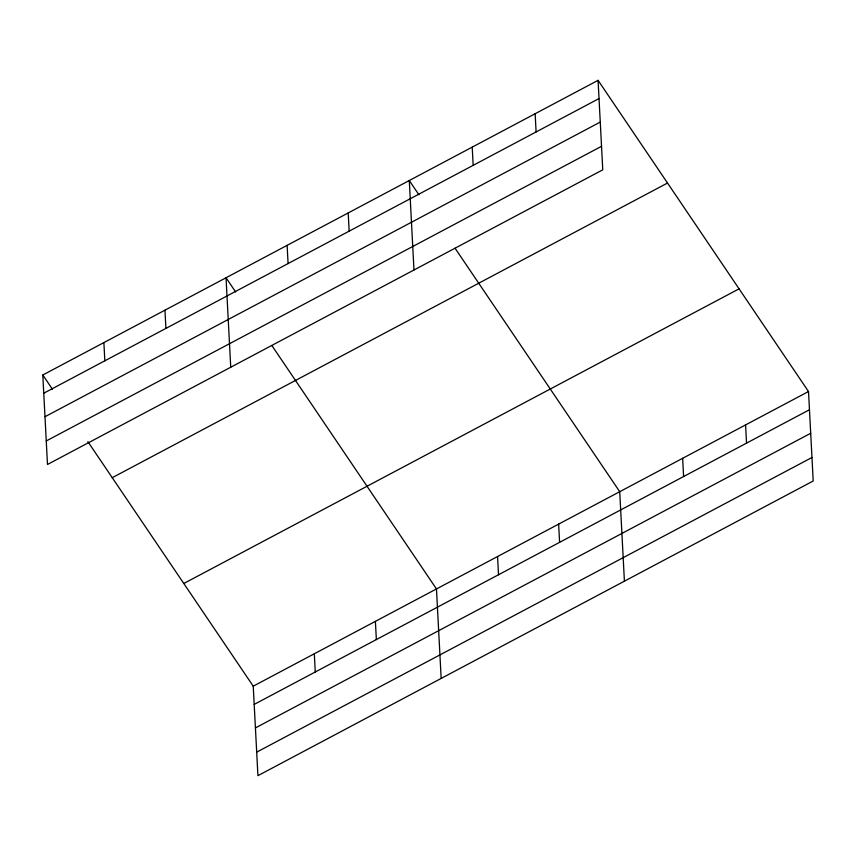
<?xml version="1.0" encoding="UTF-8"?>
<svg xmlns="http://www.w3.org/2000/svg" width="856" height="856" viewBox="0 0 856 856"><rect width="100%" height="100%" fill="white"/><g stroke="black" fill="none" stroke-linecap="round" stroke-linejoin="round"><path stroke-width="1.28" d="M598.077 80.336L602.763 169.82L47.487 464.476L42.8 375.003L598.077 80.336L808.513 391.524L813.2 480.997L257.924 775.664L253.237 686.18L87.868 441.643M43.752 393.225L599.029 98.558M44.983 416.733L600.259 122.076M46.256 440.958L601.533 146.301M112.243 477.691L667.52 183.034M183.794 583.492L739.07 288.836M253.237 686.18L808.513 391.524M254.189 704.402L809.466 409.746M255.42 727.921L810.696 433.264M256.693 752.146L811.97 457.489M418.884 194.729L409.286 180.52L413.972 270.004M455.082 248.261L619.723 491.708L624.409 581.181M235.646 291.96L226.038 277.761L230.735 367.235M271.844 345.492L436.474 588.949L441.161 678.423M42.8 375.003L52.409 389.202M745.576 424.918L746.539 443.14M682.649 458.313L683.602 476.535M558.636 524.118L559.589 542.34M535.139 113.73L536.102 131.952M497.561 556.539L498.513 574.761M472.212 147.125L473.165 165.347M375.399 621.36L376.351 639.582M348.199 212.941L349.152 231.163M314.312 653.77L315.276 671.992M287.124 245.351L288.076 263.573M164.962 310.172L165.914 328.394M103.876 342.593L104.839 360.815"/></g></svg>
